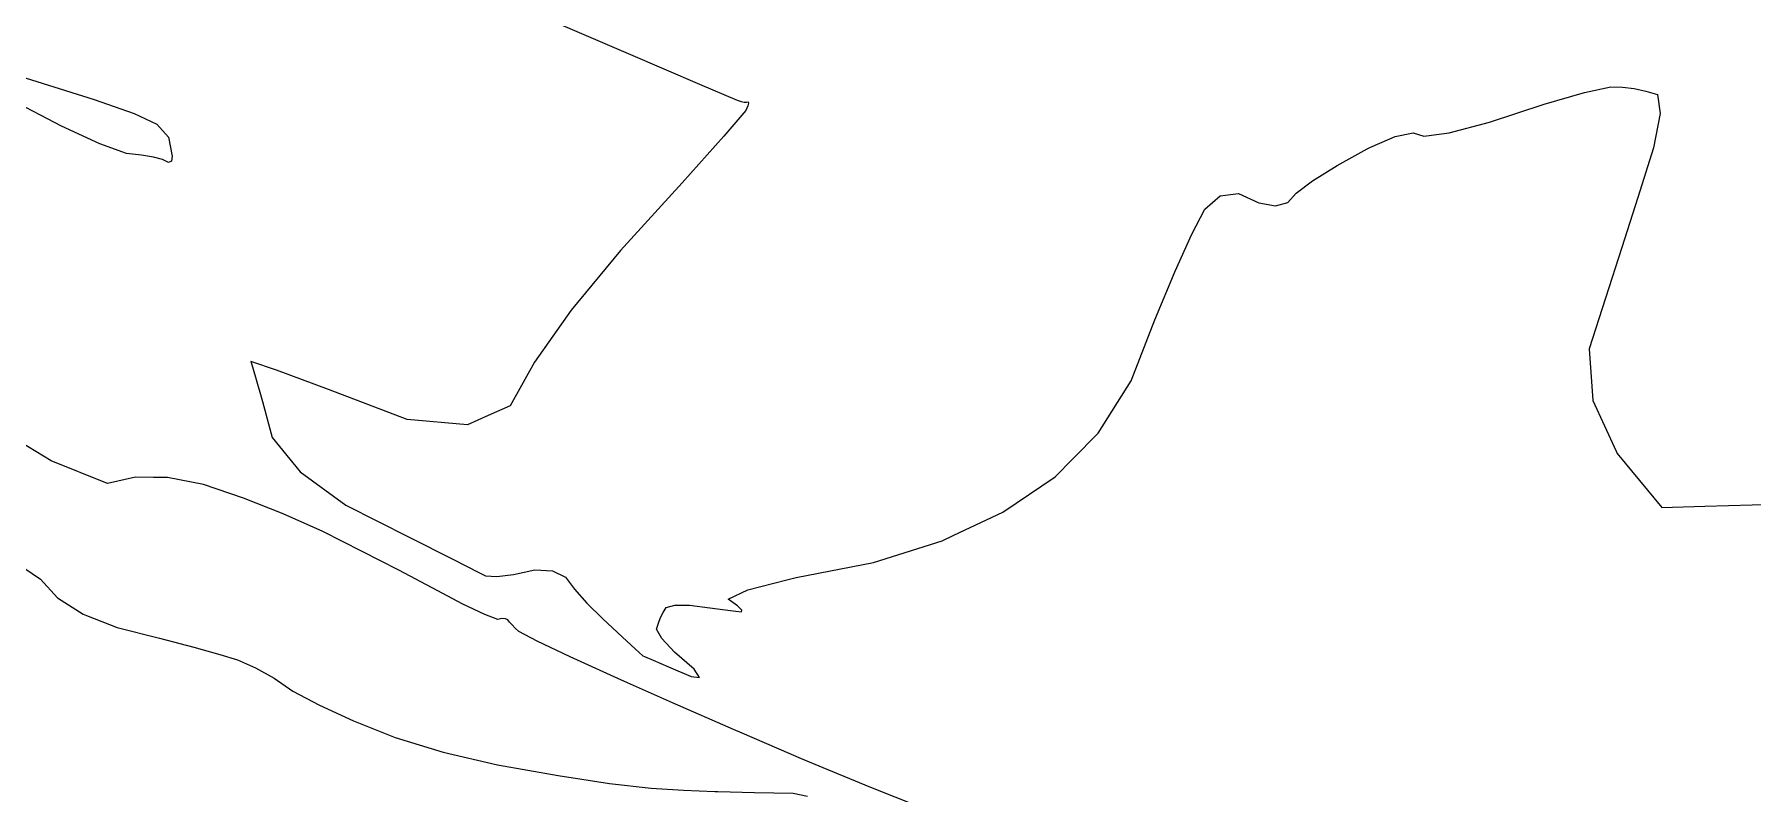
# Model space of a CAD drawing. Header units: inches. Extents: x 1337389 to 1347141, y 407035 to 414577.
# Drawn here: x 1342295 to 1342924, y 407576 to 407854 of the extents above; entities that cross this region are included whole.
import ezdxf

# ---------------------------------------------------------------- set-up
doc = ezdxf.new("R2010")
doc.units = ezdxf.units.IN
doc.header["$MEASUREMENT"] = 0
doc.layers.add('Topo', color=7, linetype='Continuous', lineweight=15, true_color=0x459900)

msp = doc.modelspace()

# ---------------------------------------------------------------- linework, layer by layer
at = {"layer": 'Topo'}
for points, elevation in [([(1342451.9302, 407879.6), (1342474.3119, 407863.0849), (1342512.7739, 407846.5939), (1342538.8909, 407835.4311), (1342552.662, 407829.5971), (1342554.0879, 407829.091), (1342555.2341, 407828.8099), (1342556.1001, 407828.7541), (1342556.6861, 407828.9241), (1342556.8351, 407828.478), (1342556.5449, 407827.4149), (1342555.818, 407825.7362), (1342547.806, 407816.3551), (1342532.5089, 407799.271), (1342509.927, 407774.4849), (1342491.904, 407752.6271), (1342478.4389, 407733.6959), (1342469.533, 407717.6931), (1342461.499, 407714.0671)], 730), ([(1342281.888, 407840.9489), (1342296.3771, 407836.4399), (1342317.2989, 407829.8239), (1342331.946, 407824.608), (1342340.3179, 407820.7929), (1342344.5131, 407815.9629), (1342345.909, 407809.0989), (1342345.6708, 407807.1701), (1342344.4951, 407806.7421), (1342342.3821, 407807.8171), (1342339.1218, 407808.721), (1342334.714, 407809.4519), (1342329.1579, 407810.0119), (1342319.3971, 407813.5469), (1342305.4321, 407820.0549), (1342287.2617, 407829.538)], 735), ([(1342804.9311, 407816.4461), (1342813.287, 407817.6291), (1342827.9539, 407821.54), (1342847.9989, 407828.0479), (1342862.7999, 407832.3402), (1342872.3571, 407834.418), (1342876.6699, 407834.282), (1342880.9668, 407833.7699), (1342885.2459, 407832.8831), (1342889.5098, 407831.6212), (1342890.4398, 407824.709), (1342888.039, 407812.148), (1342882.3051, 407793.937), (1342876.46, 407775.598), (1342870.5039, 407757.1309), (1342864.4359, 407738.5351), (1342865.8469, 407719.5581), (1342874.3181, 407701.1089)], 730), ([(1342783.2909, 407811.739), (1342784.2182, 407812.2529), (1342791.5169, 407815.3929)], 730), ([(1342791.5169, 407815.3929), (1342793.4909, 407816.2422), (1342800.084, 407817.5961), (1342803.9968, 407816.314), (1342804.9311, 407816.4461)], 730), ([(1342675.5169, 407698.268), (1342684.7399, 407707.7138), (1342696.906, 407726.8579), (1342705.579, 407749.1099), (1342712.9531, 407766.9839), (1342719.0269, 407780.4771), (1342723.8022, 407789.5907), (1342729.4889, 407794.5482), (1342736.0909, 407795.3481), (1342743.6051, 407791.99), (1342749.6361, 407790.904), (1342754.184, 407792.09), (1342757.248, 407795.5461), (1342763.274, 407800.059), (1342772.2639, 407805.6281), (1342783.2909, 407811.739)], 730), ([(1342339.085, 407691.4541), (1342332.4191, 407691.5281), (1342322.1691, 407689.2361), (1342301.5801, 407697.5059), (1342270.6508, 407716.3391), (1342229.3828, 407745.7341), (1342200.8031, 407766.3521), (1342199.5891, 407767.256)], 735), ([(1342185.0612, 407737.4099), (1342191.885, 407730.498), (1342221.385, 407702.2969), (1342243.6711, 407681.63), (1342258.7431, 407668.498), (1342266.602, 407662.9009), (1342273.7269, 407659.5911), (1342280.121, 407658.5699), (1342285.782, 407659.8362), (1342291.642, 407658.3889), (1342297.7001, 407654.2299), (1342303.956, 407647.3571), (1342313.3089, 407641.463), (1342314.5659, 407640.9671)], 740), ([(1342431.8961, 407712.6849), (1342403.166, 407723.68), (1342384.102, 407730.7491), (1342374.706, 407733.8909), (1342374.9768, 407733.1071), (1342376.3738, 407728.2122), (1342378.8969, 407719.205), (1342382.547, 407706.087), (1342392.7172, 407693.444), (1342409.408, 407681.276), (1342432.621, 407669.582), (1342448.8792, 407661.3689), (1342458.1829, 407656.637), (1342460.5329, 407655.386), (1342464.7319, 407655.129), (1342470.7799, 407655.868), (1342478.6759, 407657.6009), (1342485.039, 407657.3), (1342489.866, 407654.9659), (1342493.1589, 407650.597), (1342497.7028, 407645.4869), (1342503.499, 407639.6359), (1342510.5459, 407633.0442), (1342515.435, 407628.5621), (1342518.164, 407626.191), (1342518.7358, 407625.9299), (1342521.868, 407624.5679), (1342527.56, 407622.103), (1342535.8138, 407618.5361), (1342538.9178, 407618.2529), (1342536.873, 407621.253), (1342529.6792, 407627.537), (1342525.108, 407632.439), (1342523.1591, 407635.9589), (1342523.8321, 407638.0971), (1342524.6451, 407640.1219), (1342525.6, 407642.034), (1342526.6959, 407643.8318), (1342529.91, 407644.7149), (1342535.2422, 407644.6811), (1342542.6921, 407643.7321), (1342548.3367, 407643.0121), (1342552.18, 407642.521), (1342554.2182, 407642.2591), (1342554.4331, 407642.8919), (1342552.8262, 407644.422), (1342549.396, 407646.8461), (1342556.534, 407650.302), (1342570.8821, 407653.9381)], 730), ([(1342461.499, 407714.0671), (1342454.0189, 407710.69), (1342431.8961, 407712.6849)], 730), ([(1342906.8339, 407680.9299), (1342932.8451, 407681.71), (1342999.9581, 407703.953), (1343015.6969, 407711.3109)], 730), ([(1342874.3181, 407701.1089), (1342874.7359, 407700.1991), (1342891.105, 407680.4589), (1342906.8339, 407680.9299)], 730), ([(1342631.9692, 407670.2881), (1342649.933, 407678.7529), (1342669.083, 407691.6792), (1342675.5169, 407698.268)], 730), ([(1342512.5361, 407616.3119), (1342509.0519, 407617.8658), (1342491.5809, 407625.828), (1342479.4811, 407631.5611), (1342472.7511, 407635.0639), (1342471.3899, 407636.3361), (1342470.272, 407637.4659), (1342469.394, 407638.4521), (1342468.759, 407639.2951), (1342467.827, 407639.7459), (1342466.5989, 407639.8041), (1342465.0749, 407639.469), (1342460.3169, 407641.2389), (1342452.3258, 407645.1129), (1342441.1021, 407651.0909), (1342428.8079, 407657.499), (1342415.4451, 407664.3392), (1342401.013, 407671.61), (1342386.5118, 407678.117), (1342371.943, 407683.8602), (1342357.3051, 407688.8411), (1342344.1311, 407691.397), (1342339.085, 407691.4541)], 735), ([(1342570.8821, 407653.9381), (1342574.2389, 407654.7892), (1342602.5111, 407660.3081), (1342627.7421, 407668.2961), (1342631.9692, 407670.2881)], 730), ([(1342314.5659, 407640.9671), (1342325.759, 407636.547), (1342341.3051, 407632.6099), (1342353.8271, 407629.326), (1342363.3247, 407626.694), (1342369.7999, 407624.7149), (1342376.4219, 407621.8128), (1342383.192, 407617.99), (1342390.1099, 407613.2451), (1342399.8001, 407608.036), (1342412.2618, 407602.364), (1342427.496, 407596.228), (1342445.057, 407590.8369), (1342464.9451, 407586.191), (1342487.1601, 407582.2901), (1342495.825, 407580.9837)], 740), ([(1342554.542, 407597.7929), (1342551.351, 407599.172), (1342528.975, 407608.9802), (1342512.5361, 407616.3119)], 735), ([(1342584.1631, 407585.1429), (1342576.1799, 407588.441), (1342554.542, 407597.7929)], 735), ([(1342495.825, 407580.9837), (1342505.9141, 407579.463), (1342521.207, 407577.71), (1342533.0391, 407577.0321), (1342544.4513, 407576.5489)], 740), ([(1342642.4809, 407562.048), (1342627.6721, 407567.641), (1342601.6209, 407577.9309), (1342584.1631, 407585.1429)], 735), ([(1342544.4513, 407576.5489), (1342545.6511, 407576.4981), (1342559.0441, 407576.1079), (1342573.2171, 407575.863), (1342578.3601, 407574.8079)], 740)]:
    msp.add_lwpolyline(points, dxfattribs=dict(at, elevation=elevation))

doc.saveas('drawing.dxf')
